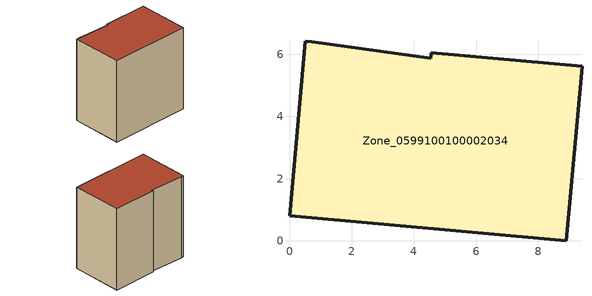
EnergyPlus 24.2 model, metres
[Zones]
Zone_0599100100002034
 floor ground (C_G): 0.72,6.4 4.54,5.88 4.56,6.05 9.4,5.61 8.89,0 0,0.81 0.51,6.42 z0
 wall outside (C_F): 9.4,5.61 4.56,6.05 4.54,5.88 0.72,6.4 0.51,6.42 0,0.81 8.89,0 9.4,5.61 z0:9.2
 roof outside (C_R): 4.54,5.88 0.72,6.4 0.51,6.42 0,0.81 8.89,0 9.4,5.61 4.56,6.05 z9.2
[BUILDING]
Pand.0599100100002034: North Axis=0; Terrain=City; Loads Convergence Tolerance Value=0.04; Temperature Convergence Tolerance Value=0.4; Solar Distribution=FullExterior; Maximum Number of Warmup Days=25; Minimum Number of Warmup Days=1
[Site:Location]
Rotterdam.The.Hague.AP_ZH_NLD Design_Conditions: Latitude=51.96; Longitude=4.45; Time Zone=1; Elevation=-4.5
[SITE:GROUNDTEMPERATURE:BUILDINGSURFACE]
18, 18, 18, 18, 18, 18, 18, 18, 18, 18, 18, 18
[MATERIAL] Thermal Absorptance=0.9; Solar Absorptance=0.7; Visible Absorptance=0.7
Name | Roughness | Thickness | Conductivity | Density | Specific Heat
G.TC.2006-2014 | MediumSmooth | 0.15 | 0.06 | 540 | 1210
F.TC.2006-2014 | Rough | 0.3 | 0.12 | 1920 | 840
R.TC.2006-2014 | MediumRough | 0.2 | 0.08 | 1500 | 1000
[CONSTRUCTION]
C_G: G.TC.2006-2014
C_F: F.TC.2006-2014
C_R: R.TC.2006-2014
[ZONE]
Zone_0599100100002034: Type=1; Multiplier=1; Ceiling Height=Autocalculate; Volume=Autocalculate; Floor Area=autocalculate; Part of Total Floor Area=Yes
[ZONEINFILTRATION:DESIGNFLOWRATE]
Infil_Zone_0599100100002034: Zone or ZoneList or Space or SpaceList=Zone_0599100100002034; Schedule=AlwaysOn; Design Flow Rate Calculation Method=Flow/Area; Flow Rate per Floor Area=0.0015; Constant Term Coefficient=1; Temperature Term Coefficient=0; Velocity Term Coefficient=0; Velocity Squared Term Coefficient=0
[HVACTEMPLATE:ZONE:IDEALLOADSAIRSYSTEM]
Zone_0599100100002034: Maximum Heating Supply Air Temperature=50; Minimum Cooling Supply Air Temperature=13; Maximum Heating Supply Air Humidity Ratio=0.0156; Minimum Cooling Supply Air Humidity Ratio=0.0077; Heating Limit=NoLimit; Cooling Limit=NoLimit; Dehumidification Control Type=ConstantSensibleHeatRatio; Cooling Sensible Heat Ratio=0.7; Dehumidification Setpoint=60; Humidification Control Type=None; Humidification Setpoint=30; Outdoor Air Method=None; Outdoor Air Flow Rate per Person=0.00944; Outdoor Air Flow Rate per Zone Floor Area=0; Outdoor Air Flow Rate per Zone=0; Demand Controlled Ventilation Type=None; Outdoor Air Economizer Type=NoEconomizer; Heat Recovery Type=None; Sensible Heat Recovery Effectiveness=0.7; Latent Heat Recovery Effectiveness=0.65
[ZONECONTROL:THERMOSTAT]
ThermostatControl_Zone_0599100100002034: Zone or ZoneList=Zone_0599100100002034; Control Type Schedule=DualSetpointControlType; Control 1=Thermostat_Zone_0599100100002034; Temperature Difference Between Cutout And Setpoint=0
[THERMOSTATSETPOINT:DUALSETPOINT]
Thermostat_Zone_0599100100002034: Heating Setpoint Temperature Schedule=HeatingSetpoint_Zone_0599100100002034; Cooling Setpoint Temperature Schedule=CoolingSetpoint_Zone_0599100100002034
[SCHEDULE:COMPACT]
HeatingSetpoint_Zone_0599100100002034: Through: 12/31, For: AllDays, Until: 24:00, 21
CoolingSetpoint_Zone_0599100100002034: Through: 12/31, For: AllDays, Until: 24:00, 24
DualSetpointControlType: Through: 12/31, For: AllDays, Until: 24:00, 4
AlwaysOn: Through: 12/31, For: AllDays, Until: 24:00, 1
